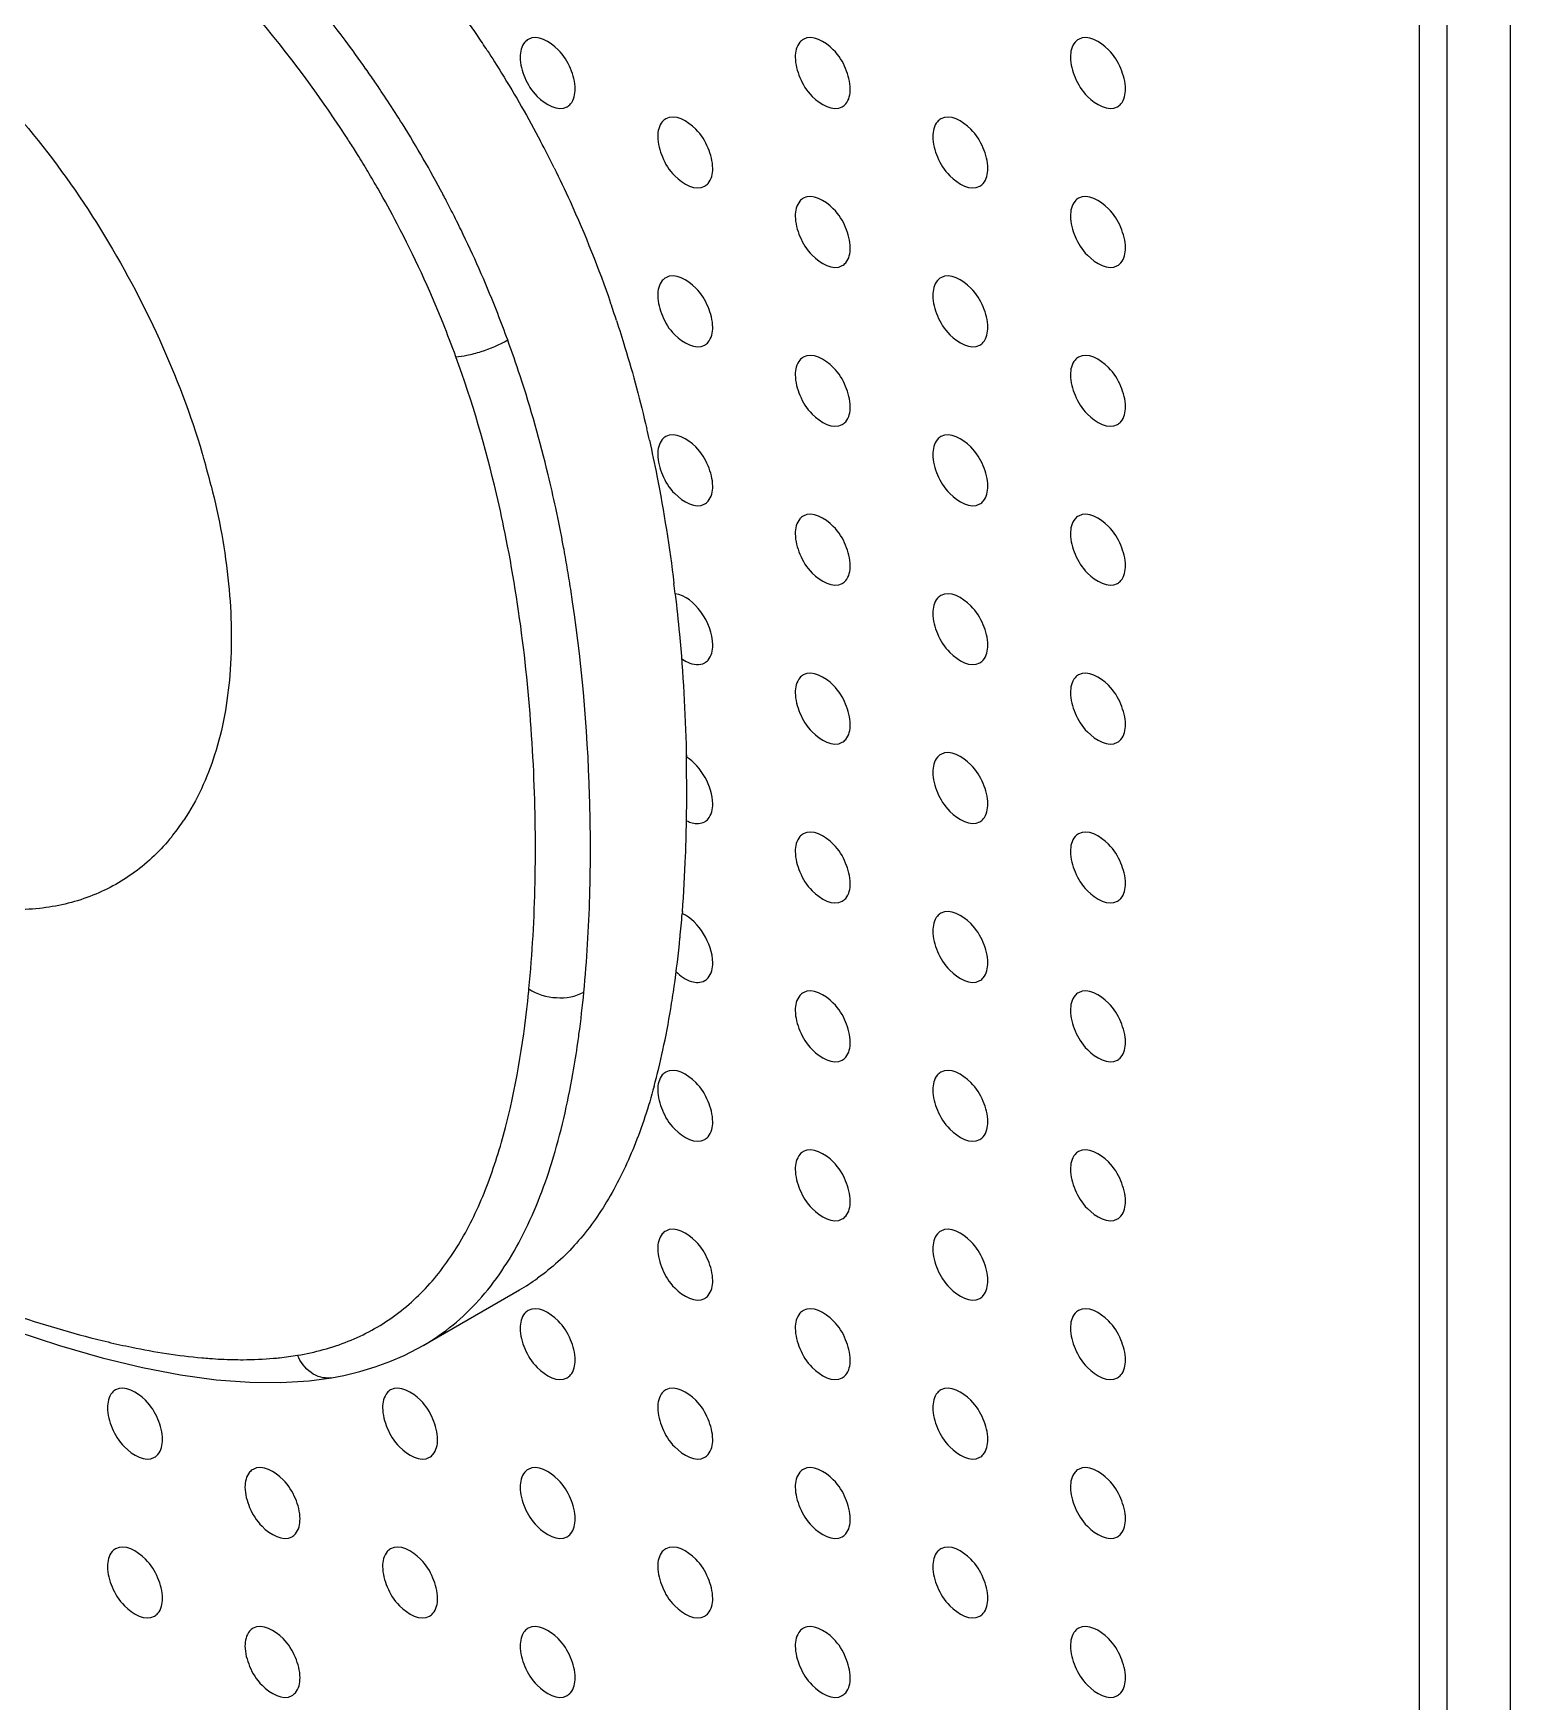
# Model space of a CAD drawing. Header units: millimetres. Extents: x 0 to 1189, y 0 to 841.
# Drawn here: x 919.26 to 957.22, y 321.71 to 364.58 of the extents above; entities that cross this region are included whole.
import ezdxf

# ---------------------------------------------------------------- set-up
doc = ezdxf.new("R2010")
doc.units = ezdxf.units.MM
doc.header["$LTSCALE"] = 65.395
doc.layers.get('0').update_dxf_attribs({"linetype": 'CONTINUOUS'})
doc.layers.add('AXIS', color=7, linetype='CONTINUOUS')
doc.layers.add('SURFACES', color=7, linetype='CONTINUOUS')

msp = doc.modelspace()

# ---------------------------------------------------------------- linework, layer by layer
at = {"color": 7, "linetype": 'Continuous'}
for p, q in [((954.883, 221.663), (954.883, 496.824)), ((935.751, 350.178), (935.753, 350.162)), ((935.753, 350.177), (935.755, 350.161)), ((936.034, 346.123), (936.036, 345.986)), ((936.036, 346.122), (936.039, 345.984)), ((935.936, 342.011), (935.931, 341.959)), ((935.936, 342.011), (935.931, 341.959)), ((929.276, 330.864), (931.751, 332.293)), ((925.615, 329.911), (926.349, 329.958)), ((926.349, 329.958), (926.92, 330.035)), ((926.92, 330.035), (926.92, 330.035))]:
    msp.add_line(p, q, dxfattribs=at)
at = {"color": 9, "linetype": 'Continuous'}
msp.add_line((929.278, 330.864), (929.296, 330.875), dxfattribs=at)
at = {"color": 7, "linetype": 'Continuous'}
for points in [[(918.781, 331.236), (919.931, 330.86), (921.026, 330.546), (922.063, 330.295), (923.041, 330.108), (923.959, 329.983), (924.818, 329.919), (925.615, 329.911)], [(926.92, 330.035), (927.238, 330.096), (927.648, 330.194), (928.042, 330.312), (928.422, 330.45), (928.786, 330.607), (929.133, 330.783), (929.278, 330.864)]]:
    msp.add_lwpolyline(points, dxfattribs=at)
for centre, radius, start, end in [((904.269, 346.829), 31.781, 33.8365, 35.541), ((904.749, 347.152), 31.203, 32.9818, 33.8336), ((906.43, 348.148), 29.248, 26.3457, 27.8425), ((904.768, 347.518), 31.025, 18.1894, 19.054), ((901.049, 346.494), 34.884, 12.6335, 13.1309), ((893.809, 345.27), 42.23, 6.6733, 7.0418), ((891.334, 345.058), 44.714, 359.9064, 1.1857), ((892.937, 345.052), 43.112, 358.8652, 359.9114), ((895.571, 345), 40.477, 357.7927, 358.8657), ((899.051, 344.861), 36.995, 355.581, 357.7994), ((903.377, 344.544), 32.657, 354.365, 355.4595), ((906.453, 344.236), 29.565, 351.9362, 354.3741), ((910.447, 343.688), 25.534, 350.5872, 351.8974), ((913.531, 343.172), 22.407, 347.8459, 350.5982), ((917.369, 342.361), 18.484, 344.8128, 347.7998), ((928.878, 337.27), 5.746, 299.9993, 305.5036)]:
    msp.add_arc(centre, radius, start, end, dxfattribs=at)
at = {"color": 9, "linetype": 'Continuous'}
for centre, radius, start, end in [((901.797, 345.395), 31.782, 34.3638, 35.0857), ((902.075, 345.584), 31.445, 33.2763, 34.3646), ((902.834, 346.059), 29.156, 32.2926, 33.0014), ((903.075, 346.211), 28.871, 31.9009, 32.2921), ((903.41, 346.419), 28.477, 30.846, 31.9025), ((903.888, 346.705), 27.92, 29.807, 30.8454), ((903.954, 346.743), 27.844, 27.7013, 29.8057), ((903.657, 346.572), 29.58, 27.623, 27.9588), ((903.722, 346.606), 29.507, 26.7237, 27.6233), ((903.895, 346.693), 29.313, 25.7122, 26.724), ((902.489, 346.155), 30.818, 18.1899, 20.0087), ((903.747, 347.868), 20.715, 16.2313, 16.5914), ((904.465, 348.073), 19.968, 14.1544, 16.2421), ((897.048, 344.737), 36.445, 10.5017, 12.1157), ((895.73, 344.49), 37.786, 9.7018, 10.5063), ((894.741, 344.321), 38.789, 8.8657, 9.7016), ((918.422, 347.487), 5.646, 321.5423, 326.3492), ((918.566, 347.376), 5.465, 320.9829, 321.5176), ((900.288, 343.127), 31.857, 354.2356, 354.4212), ((904.245, 342.773), 29.297, 352.3248, 354.4605), ((906.291, 342.503), 27.233, 351.8505, 352.3138), ((908.813, 342.129), 24.684, 350.0082, 351.8811), ((926.815, 330.656), 0.629, 277.3279, 279.6597)]:
    msp.add_arc(centre, radius, start, end, dxfattribs=at)
for points, knots in [([(927.286, 361.939), (926.512, 363.13), (924.819, 365.361), (922.88, 367.374), (921.89, 368.32)], [0, 0, 0, 0, 0.509246, 1, 1, 1, 1]), ([(927.804, 363.663), (927.629, 363.912), (926.925, 364.885), (926.168, 365.819), (925.58, 366.495)], [0, 0, 0, 0, 0.253695, 1, 1, 1, 1]), ([(917.016, 364.31), (917.777, 363.644), (919.22, 362.143), (921.044, 359.573), (922.546, 356.767), (923.301, 354.783), (923.599, 353.783)], [0, 0, 0, 0, 0.241588, 0.494927, 0.750569, 1, 1, 1, 1]), ([(929.785, 360.44), (929.458, 361.056), (928.993, 361.862), (928.492, 362.644), (928.365, 362.838)], [0, 0, 0, 0, 0.750671, 1, 1, 1, 1]), ([(930.116, 356.268), (930.011, 356.558), (929.565, 357.722), (929.042, 358.856), (928.606, 359.686)], [0, 0, 0, 0, 0.247239, 1, 1, 1, 1]), ([(931.447, 356.7), (931.364, 356.928), (931.018, 357.845), (930.626, 358.745), (930.306, 359.41)], [0, 0, 0, 0, 0.247075, 1, 1, 1, 1]), ([(930.116, 356.268), (930.21, 356.272), (930.43, 356.307), (930.882, 356.432), (931.233, 356.576), (931.447, 356.7)], [0, 0, 0, 0, 0.200193, 0.471552, 1, 1, 1, 1]), ([(931.41, 351.586), (931.333, 351.973), (930.992, 353.557), (930.535, 355.117), (930.116, 356.268)], [0, 0, 0, 0, 0.243958, 1, 1, 1, 1]), ([(932.681, 352.387), (932.62, 352.671), (932.36, 353.812), (932.042, 354.94), (931.767, 355.776)], [0, 0, 0, 0, 0.248759, 1, 1, 1, 1]), ([(923.826, 352.956), (924.035, 352.127), (924.332, 350.512), (924.385, 348.169), (924.019, 346.089), (923.465, 344.873), (923.122, 344.359)], [0, 0, 0, 0, 0.289689, 0.554182, 0.790349, 1, 1, 1, 1]), ([(931.994, 340.03), (932.082, 340.936), (932.183, 342.794), (932.131, 346.662), (931.8, 349.615), (931.41, 351.586)], [0, 0, 0, 0, 0.235393, 0.480481, 1, 1, 1, 1]), ([(933.405, 339.945), (933.485, 340.765), (933.583, 342.445), (933.575, 345.906), (933.341, 348.542), (933.067, 350.299)], [0, 0, 0, 0, 0.237858, 0.485932, 1, 1, 1, 1]), ([(922.812, 343.936), (922.534, 343.593), (921.896, 342.978), (920.721, 342.342), (919.386, 342.032), (918.453, 342.059), (917.98, 342.124)], [0, 0, 0, 0, 0.245573, 0.486566, 0.734368, 1, 1, 1, 1]), ([(931.994, 340.03), (932.196, 339.888), (932.687, 339.746), (933.196, 339.826), (933.405, 339.946)], [0, 0, 0, 0, 0.506803, 1, 1, 1, 1]), ([(926.046, 330.613), (926.491, 330.688), (927.362, 330.92), (928.553, 331.567), (929.56, 332.504), (930.365, 333.686), (930.985, 335.061), (931.616, 337.14), (931.87, 338.796), (931.984, 339.927)], [0, 0, 0, 0, 0.113375, 0.224341, 0.337086, 0.455424, 0.58121, 0.714513, 1, 1, 1, 1]), ([(929.296, 330.875), (929.557, 331.028), (930.059, 331.376), (930.961, 332.242), (931.883, 333.634), (932.656, 335.624), (932.986, 337.077), (933.122, 337.846)], [0, 0, 0, 0, 0.110744, 0.222283, 0.456208, 0.714349, 1, 1, 1, 1]), ([(918.063, 331.892), (918.323, 331.799), (919.348, 331.446), (920.39, 331.14), (921.176, 330.954)], [0, 0, 0, 0, 0.255129, 1, 1, 1, 1]), ([(921.176, 330.954), (921.379, 330.906), (922.174, 330.729), (922.982, 330.601), (923.586, 330.547)], [0, 0, 0, 0, 0.255992, 1, 1, 1, 1]), ([(923.586, 330.547), (923.653, 330.541), (923.918, 330.519), (924.184, 330.506), (924.383, 330.502)], [0, 0, 0, 0, 0.252421, 1, 1, 1, 1]), ([(924.383, 330.502), (924.471, 330.5), (924.821, 330.496), (925.171, 330.511), (925.431, 330.534)], [0, 0, 0, 0, 0.253495, 1, 1, 1, 1]), ([(925.431, 330.534), (925.483, 330.539), (925.688, 330.559), (925.894, 330.587), (926.046, 330.613)], [0, 0, 0, 0, 0.25197, 1, 1, 1, 1]), ([(926.895, 330.031), (926.811, 330.021), (926.629, 330.035), (926.296, 330.199), (926.119, 330.44), (926.046, 330.613)], [0, 0, 0, 0, 0.232936, 0.48422, 1, 1, 1, 1])]:
    msp.add_open_spline(points, degree=3, knots=knots, dxfattribs=at)
at = {"color": 7, "linetype": 'Continuous'}
for points, knots in [([(930.923, 364.138), (931.047, 363.947), (931.529, 363.185), (931.978, 362.403), (932.292, 361.808)], [0, 0, 0, 0, 0.253075, 1, 1, 1, 1]), ([(932.64, 361.127), (932.781, 360.842), (933.321, 359.706), (933.786, 358.535), (934.093, 357.647)], [0, 0, 0, 0, 0.252828, 1, 1, 1, 1]), ([(934.243, 357.203), (934.318, 356.973), (934.608, 356.054), (934.857, 355.122), (935.021, 354.419)], [0, 0, 0, 0, 0.251191, 1, 1, 1, 1]), ([(935.088, 354.124), (935.157, 353.819), (935.413, 352.601), (935.606, 351.371), (935.721, 350.447)], [0, 0, 0, 0, 0.2514, 1, 1, 1, 1]), ([(935.755, 350.161), (935.794, 349.822), (935.935, 348.479), (936.012, 347.13), (936.036, 346.122)], [0, 0, 0, 0, 0.25276, 1, 1, 1, 1]), ([(935.208, 337.518), (935.066, 336.996), (934.742, 336.003), (934.088, 334.637), (933.263, 333.475), (932.58, 332.852), (932.215, 332.592)], [0, 0, 0, 0, 0.276397, 0.53226, 0.771076, 1, 1, 1, 1])]:
    msp.add_open_spline(points, degree=3, knots=knots, dxfattribs=at)
at = {"layer": 'AXIS', "color": 7, "linetype": 'Continuous'}
for points, knots in [([(931.974, 364.424), (931.941, 364.405), (931.806, 364.291), (931.767, 364.101), (931.767, 363.966)], [0, 0, 0, 0, 0.220867, 1, 1, 1, 1]), ([(933.182, 363.15), (933.182, 363.329), (933.075, 363.703), (932.763, 364.23), (932.209, 364.56), (931.974, 364.424)], [0, 0, 0, 0, 0.277753, 0.577543, 1, 1, 1, 1]), ([(939.045, 364.424), (939.012, 364.405), (938.877, 364.291), (938.838, 364.101), (938.838, 363.966)], [0, 0, 0, 0, 0.220867, 1, 1, 1, 1]), ([(940.253, 363.15), (940.253, 363.329), (940.146, 363.704), (939.834, 364.23), (939.28, 364.56), (939.045, 364.424)], [0, 0, 0, 0, 0.277753, 0.577543, 1, 1, 1, 1]), ([(946.116, 364.424), (946.083, 364.405), (945.949, 364.291), (945.91, 364.101), (945.91, 363.967)], [0, 0, 0, 0, 0.220867, 1, 1, 1, 1]), ([(947.324, 363.15), (947.324, 363.329), (947.217, 363.704), (946.905, 364.23), (946.351, 364.561), (946.116, 364.424)], [0, 0, 0, 0, 0.277753, 0.577543, 1, 1, 1, 1]), ([(931.767, 363.966), (931.767, 363.788), (931.874, 363.413), (932.186, 362.887), (932.74, 362.556), (932.975, 362.693)], [0, 0, 0, 0, 0.277753, 0.577543, 1, 1, 1, 1]), ([(938.838, 363.966), (938.838, 363.788), (938.945, 363.413), (939.257, 362.887), (939.811, 362.556), (940.046, 362.693)], [0, 0, 0, 0, 0.277753, 0.577543, 1, 1, 1, 1]), ([(945.91, 363.967), (945.91, 363.788), (946.016, 363.413), (946.328, 362.887), (946.882, 362.556), (947.117, 362.693)], [0, 0, 0, 0, 0.277753, 0.577543, 1, 1, 1, 1]), ([(932.975, 362.693), (933.008, 362.712), (933.143, 362.825), (933.182, 363.016), (933.182, 363.15)], [0, 0, 0, 0, 0.220867, 1, 1, 1, 1]), ([(940.046, 362.693), (940.079, 362.712), (940.214, 362.825), (940.253, 363.016), (940.253, 363.15)], [0, 0, 0, 0, 0.220867, 1, 1, 1, 1]), ([(947.117, 362.693), (947.15, 362.712), (947.285, 362.825), (947.324, 363.016), (947.324, 363.15)], [0, 0, 0, 0, 0.220867, 1, 1, 1, 1]), ([(935.509, 362.383), (935.476, 362.363), (935.342, 362.25), (935.303, 362.059), (935.303, 361.925)], [0, 0, 0, 0, 0.220867, 1, 1, 1, 1]), ([(936.717, 361.109), (936.717, 361.287), (936.611, 361.662), (936.298, 362.189), (935.744, 362.519), (935.509, 362.383)], [0, 0, 0, 0, 0.277753, 0.577543, 1, 1, 1, 1]), ([(942.58, 362.383), (942.548, 362.364), (942.413, 362.25), (942.374, 362.059), (942.374, 361.925)], [0, 0, 0, 0, 0.220867, 1, 1, 1, 1]), ([(943.788, 361.109), (943.788, 361.288), (943.682, 361.662), (943.369, 362.189), (942.815, 362.519), (942.58, 362.383)], [0, 0, 0, 0, 0.277753, 0.577543, 1, 1, 1, 1]), ([(935.303, 361.925), (935.303, 361.746), (935.409, 361.372), (935.722, 360.845), (936.276, 360.515), (936.511, 360.651)], [0, 0, 0, 0, 0.277753, 0.577543, 1, 1, 1, 1]), ([(942.374, 361.925), (942.374, 361.746), (942.48, 361.372), (942.793, 360.845), (943.347, 360.515), (943.582, 360.651)], [0, 0, 0, 0, 0.277753, 0.577543, 1, 1, 1, 1]), ([(936.511, 360.651), (936.544, 360.67), (936.678, 360.784), (936.717, 360.975), (936.717, 361.109)], [0, 0, 0, 0, 0.220867, 1, 1, 1, 1]), ([(943.582, 360.651), (943.615, 360.67), (943.749, 360.784), (943.788, 360.975), (943.788, 361.109)], [0, 0, 0, 0, 0.220867, 1, 1, 1, 1]), ([(939.045, 360.341), (939.012, 360.322), (938.877, 360.209), (938.838, 360.018), (938.838, 359.884)], [0, 0, 0, 0, 0.220867, 1, 1, 1, 1]), ([(940.253, 359.067), (940.253, 359.246), (940.146, 359.621), (939.834, 360.147), (939.28, 360.478), (939.045, 360.341)], [0, 0, 0, 0, 0.277753, 0.577543, 1, 1, 1, 1]), ([(946.116, 360.341), (946.083, 360.322), (945.949, 360.209), (945.91, 360.018), (945.91, 359.884)], [0, 0, 0, 0, 0.220867, 1, 1, 1, 1]), ([(947.324, 359.068), (947.324, 359.246), (947.217, 359.621), (946.905, 360.147), (946.351, 360.478), (946.116, 360.341)], [0, 0, 0, 0, 0.277753, 0.577543, 1, 1, 1, 1]), ([(938.838, 359.884), (938.838, 359.705), (938.945, 359.33), (939.257, 358.804), (939.811, 358.473), (940.046, 358.61)], [0, 0, 0, 0, 0.277753, 0.577543, 1, 1, 1, 1]), ([(945.91, 359.884), (945.91, 359.705), (946.016, 359.33), (946.328, 358.804), (946.882, 358.474), (947.117, 358.61)], [0, 0, 0, 0, 0.277753, 0.577543, 1, 1, 1, 1]), ([(940.046, 358.61), (940.079, 358.629), (940.214, 358.743), (940.253, 358.933), (940.253, 359.067)], [0, 0, 0, 0, 0.220867, 1, 1, 1, 1]), ([(947.117, 358.61), (947.15, 358.629), (947.285, 358.743), (947.324, 358.933), (947.324, 359.068)], [0, 0, 0, 0, 0.220867, 1, 1, 1, 1]), ([(936.717, 357.026), (936.717, 357.205), (936.611, 357.58), (936.298, 358.106), (935.744, 358.437), (935.509, 358.3)], [0, 0, 0, 0, 0.277753, 0.577543, 1, 1, 1, 1]), ([(943.788, 357.026), (943.788, 357.205), (943.682, 357.58), (943.369, 358.106), (942.815, 358.437), (942.58, 358.3)], [0, 0, 0, 0, 0.277753, 0.577543, 1, 1, 1, 1]), ([(935.509, 358.3), (935.476, 358.281), (935.342, 358.167), (935.303, 357.977), (935.303, 357.843)], [0, 0, 0, 0, 0.220867, 1, 1, 1, 1]), ([(942.58, 358.3), (942.548, 358.281), (942.413, 358.168), (942.374, 357.977), (942.374, 357.843)], [0, 0, 0, 0, 0.220867, 1, 1, 1, 1]), ([(935.303, 357.843), (935.303, 357.664), (935.409, 357.289), (935.722, 356.763), (936.276, 356.432), (936.511, 356.569)], [0, 0, 0, 0, 0.277753, 0.577543, 1, 1, 1, 1]), ([(942.374, 357.843), (942.374, 357.664), (942.48, 357.289), (942.793, 356.763), (943.347, 356.432), (943.582, 356.569)], [0, 0, 0, 0, 0.277753, 0.577543, 1, 1, 1, 1]), ([(936.511, 356.569), (936.544, 356.588), (936.678, 356.701), (936.717, 356.892), (936.717, 357.026)], [0, 0, 0, 0, 0.220867, 1, 1, 1, 1]), ([(943.582, 356.569), (943.615, 356.588), (943.749, 356.701), (943.788, 356.892), (943.788, 357.026)], [0, 0, 0, 0, 0.220867, 1, 1, 1, 1]), ([(939.045, 356.259), (939.012, 356.24), (938.877, 356.126), (938.838, 355.936), (938.838, 355.801)], [0, 0, 0, 0, 0.220867, 1, 1, 1, 1]), ([(940.253, 354.985), (940.253, 355.164), (940.146, 355.539), (939.834, 356.065), (939.28, 356.395), (939.045, 356.259)], [0, 0, 0, 0, 0.277753, 0.577543, 1, 1, 1, 1]), ([(946.116, 356.259), (946.083, 356.24), (945.949, 356.126), (945.91, 355.936), (945.91, 355.802)], [0, 0, 0, 0, 0.220867, 1, 1, 1, 1]), ([(947.324, 354.985), (947.324, 355.164), (947.217, 355.539), (946.905, 356.065), (946.351, 356.396), (946.116, 356.259)], [0, 0, 0, 0, 0.277753, 0.577543, 1, 1, 1, 1]), ([(938.838, 355.801), (938.838, 355.623), (938.945, 355.248), (939.257, 354.722), (939.811, 354.391), (940.046, 354.528)], [0, 0, 0, 0, 0.277753, 0.577543, 1, 1, 1, 1]), ([(945.91, 355.802), (945.91, 355.623), (946.016, 355.248), (946.328, 354.722), (946.882, 354.391), (947.117, 354.528)], [0, 0, 0, 0, 0.277753, 0.577543, 1, 1, 1, 1]), ([(940.046, 354.528), (940.079, 354.547), (940.214, 354.66), (940.253, 354.851), (940.253, 354.985)], [0, 0, 0, 0, 0.220867, 1, 1, 1, 1]), ([(947.117, 354.528), (947.15, 354.547), (947.285, 354.66), (947.324, 354.851), (947.324, 354.985)], [0, 0, 0, 0, 0.220867, 1, 1, 1, 1]), ([(935.509, 354.218), (935.476, 354.198), (935.342, 354.085), (935.303, 353.894), (935.303, 353.76)], [0, 0, 0, 0, 0.220867, 1, 1, 1, 1]), ([(936.717, 352.944), (936.717, 353.122), (936.611, 353.497), (936.298, 354.024), (935.744, 354.354), (935.509, 354.218)], [0, 0, 0, 0, 0.277753, 0.577543, 1, 1, 1, 1]), ([(942.58, 354.218), (942.548, 354.199), (942.413, 354.085), (942.374, 353.894), (942.374, 353.76)], [0, 0, 0, 0, 0.220867, 1, 1, 1, 1]), ([(943.788, 352.944), (943.788, 353.123), (943.682, 353.497), (943.369, 354.024), (942.815, 354.354), (942.58, 354.218)], [0, 0, 0, 0, 0.277753, 0.577543, 1, 1, 1, 1]), ([(935.303, 353.76), (935.303, 353.581), (935.409, 353.207), (935.722, 352.68), (936.276, 352.35), (936.511, 352.486)], [0, 0, 0, 0, 0.277753, 0.577543, 1, 1, 1, 1]), ([(942.374, 353.76), (942.374, 353.581), (942.48, 353.207), (942.793, 352.68), (943.347, 352.35), (943.582, 352.486)], [0, 0, 0, 0, 0.277753, 0.577543, 1, 1, 1, 1]), ([(936.511, 352.486), (936.544, 352.505), (936.678, 352.619), (936.717, 352.81), (936.717, 352.944)], [0, 0, 0, 0, 0.220867, 1, 1, 1, 1]), ([(943.582, 352.486), (943.615, 352.505), (943.749, 352.619), (943.788, 352.81), (943.788, 352.944)], [0, 0, 0, 0, 0.220867, 1, 1, 1, 1]), ([(939.045, 352.176), (939.012, 352.157), (938.877, 352.044), (938.838, 351.853), (938.838, 351.719)], [0, 0, 0, 0, 0.220867, 1, 1, 1, 1]), ([(940.253, 350.902), (940.253, 351.081), (940.146, 351.456), (939.834, 351.982), (939.28, 352.313), (939.045, 352.176)], [0, 0, 0, 0, 0.277753, 0.577543, 1, 1, 1, 1]), ([(946.116, 352.176), (946.083, 352.157), (945.949, 352.044), (945.91, 351.853), (945.91, 351.719)], [0, 0, 0, 0, 0.220867, 1, 1, 1, 1]), ([(947.324, 350.903), (947.324, 351.081), (947.217, 351.456), (946.905, 351.982), (946.351, 352.313), (946.116, 352.176)], [0, 0, 0, 0, 0.277753, 0.577543, 1, 1, 1, 1]), ([(938.838, 351.719), (938.838, 351.54), (938.945, 351.165), (939.257, 350.639), (939.811, 350.308), (940.046, 350.445)], [0, 0, 0, 0, 0.277753, 0.577543, 1, 1, 1, 1]), ([(945.91, 351.719), (945.91, 351.54), (946.016, 351.165), (946.328, 350.639), (946.882, 350.309), (947.117, 350.445)], [0, 0, 0, 0, 0.277753, 0.577543, 1, 1, 1, 1]), ([(940.046, 350.445), (940.079, 350.464), (940.214, 350.578), (940.253, 350.768), (940.253, 350.902)], [0, 0, 0, 0, 0.220867, 1, 1, 1, 1]), ([(947.117, 350.445), (947.15, 350.464), (947.285, 350.578), (947.324, 350.768), (947.324, 350.903)], [0, 0, 0, 0, 0.220867, 1, 1, 1, 1]), ([(943.788, 348.861), (943.788, 349.04), (943.682, 349.415), (943.369, 349.941), (942.815, 350.272), (942.58, 350.135)], [0, 0, 0, 0, 0.277753, 0.577543, 1, 1, 1, 1]), ([(936.717, 348.861), (936.717, 349.164), (936.491, 349.715), (936.017, 350.146), (935.751, 350.179)], [0, 0, 0, 0, 0.530167, 1, 1, 1, 1]), ([(942.58, 350.135), (942.548, 350.116), (942.413, 350.003), (942.374, 349.812), (942.374, 349.678)], [0, 0, 0, 0, 0.220867, 1, 1, 1, 1]), ([(942.374, 349.678), (942.374, 349.499), (942.48, 349.124), (942.793, 348.598), (943.347, 348.267), (943.582, 348.404)], [0, 0, 0, 0, 0.277753, 0.577543, 1, 1, 1, 1]), ([(935.912, 348.517), (935.963, 348.48), (936.135, 348.369), (936.385, 348.331), (936.511, 348.404)], [0, 0, 0, 0, 0.304523, 1, 1, 1, 1]), ([(936.511, 348.404), (936.544, 348.423), (936.678, 348.536), (936.717, 348.727), (936.717, 348.861)], [0, 0, 0, 0, 0.220867, 1, 1, 1, 1]), ([(943.582, 348.404), (943.615, 348.423), (943.749, 348.536), (943.788, 348.727), (943.788, 348.861)], [0, 0, 0, 0, 0.220867, 1, 1, 1, 1]), ([(939.045, 348.094), (939.012, 348.075), (938.877, 347.961), (938.838, 347.771), (938.838, 347.636)], [0, 0, 0, 0, 0.220867, 1, 1, 1, 1]), ([(940.253, 346.82), (940.253, 346.999), (940.146, 347.374), (939.834, 347.9), (939.28, 348.23), (939.045, 348.094)], [0, 0, 0, 0, 0.277753, 0.577543, 1, 1, 1, 1]), ([(946.116, 348.094), (946.083, 348.075), (945.949, 347.961), (945.91, 347.771), (945.91, 347.637)], [0, 0, 0, 0, 0.220867, 1, 1, 1, 1]), ([(947.324, 346.82), (947.324, 346.999), (947.217, 347.374), (946.905, 347.9), (946.351, 348.231), (946.116, 348.094)], [0, 0, 0, 0, 0.277753, 0.577543, 1, 1, 1, 1]), ([(938.838, 347.636), (938.838, 347.458), (938.945, 347.083), (939.257, 346.557), (939.811, 346.226), (940.046, 346.363)], [0, 0, 0, 0, 0.277753, 0.577543, 1, 1, 1, 1]), ([(945.91, 347.637), (945.91, 347.458), (946.016, 347.083), (946.328, 346.557), (946.882, 346.226), (947.117, 346.363)], [0, 0, 0, 0, 0.277753, 0.577543, 1, 1, 1, 1]), ([(940.046, 346.363), (940.079, 346.382), (940.214, 346.495), (940.253, 346.686), (940.253, 346.82)], [0, 0, 0, 0, 0.220867, 1, 1, 1, 1]), ([(947.117, 346.363), (947.15, 346.382), (947.285, 346.495), (947.324, 346.686), (947.324, 346.82)], [0, 0, 0, 0, 0.220867, 1, 1, 1, 1]), ([(936.717, 344.779), (936.717, 345.015), (936.558, 345.485), (936.239, 345.862), (936.036, 345.988)], [0, 0, 0, 0, 0.497758, 1, 1, 1, 1]), ([(942.58, 346.053), (942.548, 346.034), (942.413, 345.92), (942.374, 345.729), (942.374, 345.595)], [0, 0, 0, 0, 0.220867, 1, 1, 1, 1]), ([(943.788, 344.779), (943.788, 344.958), (943.682, 345.332), (943.369, 345.859), (942.815, 346.189), (942.58, 346.053)], [0, 0, 0, 0, 0.277753, 0.577543, 1, 1, 1, 1]), ([(942.374, 345.595), (942.374, 345.416), (942.48, 345.042), (942.793, 344.515), (943.347, 344.185), (943.582, 344.321)], [0, 0, 0, 0, 0.277753, 0.577543, 1, 1, 1, 1]), ([(936.511, 344.321), (936.544, 344.34), (936.678, 344.454), (936.717, 344.645), (936.717, 344.779)], [0, 0, 0, 0, 0.220867, 1, 1, 1, 1]), ([(943.582, 344.321), (943.615, 344.34), (943.749, 344.454), (943.788, 344.645), (943.788, 344.779)], [0, 0, 0, 0, 0.220867, 1, 1, 1, 1]), ([(936.064, 344.342), (936.103, 344.322), (936.243, 344.265), (936.417, 344.267), (936.511, 344.321)], [0, 0, 0, 0, 0.290299, 1, 1, 1, 1]), ([(939.045, 344.011), (939.012, 343.992), (938.877, 343.879), (938.838, 343.688), (938.838, 343.554)], [0, 0, 0, 0, 0.220867, 1, 1, 1, 1]), ([(940.253, 342.737), (940.253, 342.916), (940.146, 343.291), (939.834, 343.817), (939.28, 344.148), (939.045, 344.011)], [0, 0, 0, 0, 0.277753, 0.577543, 1, 1, 1, 1]), ([(946.116, 344.011), (946.083, 343.992), (945.949, 343.879), (945.91, 343.688), (945.91, 343.554)], [0, 0, 0, 0, 0.220867, 1, 1, 1, 1]), ([(947.324, 342.738), (947.324, 342.916), (947.217, 343.291), (946.905, 343.817), (946.351, 344.148), (946.116, 344.011)], [0, 0, 0, 0, 0.277753, 0.577543, 1, 1, 1, 1]), ([(938.838, 343.554), (938.838, 343.375), (938.945, 343), (939.257, 342.474), (939.811, 342.143), (940.046, 342.28)], [0, 0, 0, 0, 0.277753, 0.577543, 1, 1, 1, 1]), ([(945.91, 343.554), (945.91, 343.375), (946.016, 343), (946.328, 342.474), (946.882, 342.144), (947.117, 342.28)], [0, 0, 0, 0, 0.277753, 0.577543, 1, 1, 1, 1]), ([(940.046, 342.28), (940.079, 342.299), (940.214, 342.413), (940.253, 342.603), (940.253, 342.737)], [0, 0, 0, 0, 0.220867, 1, 1, 1, 1]), ([(947.117, 342.28), (947.15, 342.299), (947.285, 342.413), (947.324, 342.603), (947.324, 342.738)], [0, 0, 0, 0, 0.220867, 1, 1, 1, 1]), ([(943.788, 340.696), (943.788, 340.875), (943.682, 341.25), (943.369, 341.776), (942.815, 342.107), (942.58, 341.97)], [0, 0, 0, 0, 0.277753, 0.577543, 1, 1, 1, 1]), ([(936.717, 340.696), (936.717, 340.957), (936.532, 341.461), (936.161, 341.858), (935.931, 341.961)], [0, 0, 0, 0, 0.50787, 1, 1, 1, 1]), ([(942.58, 341.97), (942.548, 341.951), (942.413, 341.838), (942.374, 341.647), (942.374, 341.513)], [0, 0, 0, 0, 0.220867, 1, 1, 1, 1]), ([(942.374, 341.513), (942.374, 341.334), (942.48, 340.959), (942.793, 340.433), (943.347, 340.102), (943.582, 340.239)], [0, 0, 0, 0, 0.277753, 0.577543, 1, 1, 1, 1]), ([(935.776, 340.469), (935.887, 340.36), (936.106, 340.189), (936.412, 340.181), (936.511, 340.239)], [0, 0, 0, 0, 0.575221, 1, 1, 1, 1]), ([(936.511, 340.239), (936.544, 340.258), (936.678, 340.371), (936.717, 340.562), (936.717, 340.696)], [0, 0, 0, 0, 0.220867, 1, 1, 1, 1]), ([(943.582, 340.239), (943.615, 340.258), (943.749, 340.371), (943.788, 340.562), (943.788, 340.696)], [0, 0, 0, 0, 0.220867, 1, 1, 1, 1]), ([(940.253, 338.655), (940.253, 338.834), (940.146, 339.209), (939.834, 339.735), (939.28, 340.065), (939.045, 339.929)], [0, 0, 0, 0, 0.277753, 0.577543, 1, 1, 1, 1]), ([(947.324, 338.655), (947.324, 338.834), (947.217, 339.209), (946.905, 339.735), (946.351, 340.066), (946.116, 339.929)], [0, 0, 0, 0, 0.277753, 0.577543, 1, 1, 1, 1]), ([(939.045, 339.929), (939.012, 339.91), (938.877, 339.796), (938.838, 339.606), (938.838, 339.471)], [0, 0, 0, 0, 0.220867, 1, 1, 1, 1]), ([(946.116, 339.929), (946.083, 339.91), (945.949, 339.796), (945.91, 339.606), (945.91, 339.472)], [0, 0, 0, 0, 0.220867, 1, 1, 1, 1]), ([(938.838, 339.471), (938.838, 339.293), (938.945, 338.918), (939.257, 338.392), (939.811, 338.061), (940.046, 338.198)], [0, 0, 0, 0, 0.277753, 0.577543, 1, 1, 1, 1]), ([(945.91, 339.472), (945.91, 339.293), (946.016, 338.918), (946.328, 338.392), (946.882, 338.061), (947.117, 338.198)], [0, 0, 0, 0, 0.277753, 0.577543, 1, 1, 1, 1]), ([(940.046, 338.198), (940.079, 338.217), (940.214, 338.33), (940.253, 338.521), (940.253, 338.655)], [0, 0, 0, 0, 0.220867, 1, 1, 1, 1]), ([(947.117, 338.198), (947.15, 338.217), (947.285, 338.33), (947.324, 338.521), (947.324, 338.655)], [0, 0, 0, 0, 0.220867, 1, 1, 1, 1]), ([(935.509, 337.888), (935.476, 337.868), (935.342, 337.755), (935.303, 337.564), (935.303, 337.43)], [0, 0, 0, 0, 0.220867, 1, 1, 1, 1]), ([(936.717, 336.614), (936.717, 336.792), (936.611, 337.167), (936.298, 337.694), (935.744, 338.024), (935.509, 337.888)], [0, 0, 0, 0, 0.277753, 0.577543, 1, 1, 1, 1]), ([(942.58, 337.888), (942.548, 337.868), (942.413, 337.755), (942.374, 337.564), (942.374, 337.43)], [0, 0, 0, 0, 0.220867, 1, 1, 1, 1]), ([(943.788, 336.614), (943.788, 336.793), (943.682, 337.167), (943.369, 337.694), (942.815, 338.024), (942.58, 337.888)], [0, 0, 0, 0, 0.277753, 0.577543, 1, 1, 1, 1]), ([(935.303, 337.43), (935.303, 337.251), (935.409, 336.877), (935.722, 336.35), (936.276, 336.02), (936.511, 336.156)], [0, 0, 0, 0, 0.277753, 0.577543, 1, 1, 1, 1]), ([(942.374, 337.43), (942.374, 337.251), (942.48, 336.877), (942.793, 336.35), (943.347, 336.02), (943.582, 336.156)], [0, 0, 0, 0, 0.277753, 0.577543, 1, 1, 1, 1]), ([(936.511, 336.156), (936.544, 336.175), (936.678, 336.289), (936.717, 336.48), (936.717, 336.614)], [0, 0, 0, 0, 0.220867, 1, 1, 1, 1]), ([(943.582, 336.156), (943.615, 336.175), (943.749, 336.289), (943.788, 336.48), (943.788, 336.614)], [0, 0, 0, 0, 0.220867, 1, 1, 1, 1]), ([(939.045, 335.846), (939.012, 335.827), (938.877, 335.714), (938.838, 335.523), (938.838, 335.389)], [0, 0, 0, 0, 0.220867, 1, 1, 1, 1]), ([(940.253, 334.572), (940.253, 334.751), (940.146, 335.126), (939.834, 335.652), (939.28, 335.983), (939.045, 335.846)], [0, 0, 0, 0, 0.277753, 0.577543, 1, 1, 1, 1]), ([(946.116, 335.846), (946.083, 335.827), (945.949, 335.714), (945.91, 335.523), (945.91, 335.389)], [0, 0, 0, 0, 0.220867, 1, 1, 1, 1]), ([(947.324, 334.573), (947.324, 334.751), (947.217, 335.126), (946.905, 335.652), (946.351, 335.983), (946.116, 335.846)], [0, 0, 0, 0, 0.277753, 0.577543, 1, 1, 1, 1]), ([(938.838, 335.389), (938.838, 335.21), (938.945, 334.835), (939.257, 334.309), (939.811, 333.978), (940.046, 334.115)], [0, 0, 0, 0, 0.277753, 0.577543, 1, 1, 1, 1]), ([(945.91, 335.389), (945.91, 335.21), (946.016, 334.835), (946.328, 334.309), (946.882, 333.979), (947.117, 334.115)], [0, 0, 0, 0, 0.277753, 0.577543, 1, 1, 1, 1]), ([(940.046, 334.115), (940.079, 334.134), (940.214, 334.248), (940.253, 334.438), (940.253, 334.572)], [0, 0, 0, 0, 0.220867, 1, 1, 1, 1]), ([(947.117, 334.115), (947.15, 334.134), (947.285, 334.248), (947.324, 334.438), (947.324, 334.573)], [0, 0, 0, 0, 0.220867, 1, 1, 1, 1]), ([(936.717, 332.531), (936.717, 332.71), (936.611, 333.085), (936.298, 333.611), (935.744, 333.942), (935.509, 333.805)], [0, 0, 0, 0, 0.277753, 0.577543, 1, 1, 1, 1]), ([(943.788, 332.531), (943.788, 332.71), (943.682, 333.085), (943.369, 333.611), (942.815, 333.942), (942.58, 333.805)], [0, 0, 0, 0, 0.277753, 0.577543, 1, 1, 1, 1]), ([(935.509, 333.805), (935.476, 333.786), (935.342, 333.672), (935.303, 333.482), (935.303, 333.348)], [0, 0, 0, 0, 0.220867, 1, 1, 1, 1]), ([(942.58, 333.805), (942.548, 333.786), (942.413, 333.673), (942.374, 333.482), (942.374, 333.348)], [0, 0, 0, 0, 0.220867, 1, 1, 1, 1]), ([(935.303, 333.348), (935.303, 333.169), (935.409, 332.794), (935.722, 332.268), (936.276, 331.937), (936.511, 332.074)], [0, 0, 0, 0, 0.277753, 0.577543, 1, 1, 1, 1]), ([(942.374, 333.348), (942.374, 333.169), (942.48, 332.794), (942.793, 332.268), (943.347, 331.937), (943.582, 332.074)], [0, 0, 0, 0, 0.277753, 0.577543, 1, 1, 1, 1]), ([(936.511, 332.074), (936.544, 332.093), (936.678, 332.206), (936.717, 332.397), (936.717, 332.531)], [0, 0, 0, 0, 0.220867, 1, 1, 1, 1]), ([(943.582, 332.074), (943.615, 332.093), (943.749, 332.206), (943.788, 332.397), (943.788, 332.531)], [0, 0, 0, 0, 0.220867, 1, 1, 1, 1]), ([(933.182, 330.49), (933.182, 330.669), (933.075, 331.043), (932.763, 331.57), (932.209, 331.9), (931.974, 331.764)], [0, 0, 0, 0, 0.277753, 0.577543, 1, 1, 1, 1]), ([(940.253, 330.49), (940.253, 330.669), (940.146, 331.043), (939.834, 331.57), (939.28, 331.9), (939.045, 331.764)], [0, 0, 0, 0, 0.277753, 0.577543, 1, 1, 1, 1]), ([(947.324, 330.49), (947.324, 330.669), (947.217, 331.044), (946.905, 331.57), (946.351, 331.901), (946.116, 331.764)], [0, 0, 0, 0, 0.277753, 0.577543, 1, 1, 1, 1]), ([(931.974, 331.764), (931.941, 331.745), (931.806, 331.631), (931.767, 331.44), (931.767, 331.306)], [0, 0, 0, 0, 0.220867, 1, 1, 1, 1]), ([(939.045, 331.764), (939.012, 331.745), (938.877, 331.631), (938.838, 331.441), (938.838, 331.306)], [0, 0, 0, 0, 0.220867, 1, 1, 1, 1]), ([(946.116, 331.764), (946.083, 331.745), (945.949, 331.631), (945.91, 331.441), (945.91, 331.307)], [0, 0, 0, 0, 0.220867, 1, 1, 1, 1]), ([(931.767, 331.306), (931.767, 331.128), (931.874, 330.753), (932.186, 330.226), (932.74, 329.896), (932.975, 330.033)], [0, 0, 0, 0, 0.277753, 0.577543, 1, 1, 1, 1]), ([(938.838, 331.306), (938.838, 331.128), (938.945, 330.753), (939.257, 330.227), (939.811, 329.896), (940.046, 330.033)], [0, 0, 0, 0, 0.277753, 0.577543, 1, 1, 1, 1]), ([(945.91, 331.307), (945.91, 331.128), (946.016, 330.753), (946.328, 330.227), (946.882, 329.896), (947.117, 330.033)], [0, 0, 0, 0, 0.277753, 0.577543, 1, 1, 1, 1]), ([(932.975, 330.033), (933.008, 330.052), (933.143, 330.165), (933.182, 330.356), (933.182, 330.49)], [0, 0, 0, 0, 0.220867, 1, 1, 1, 1]), ([(940.046, 330.033), (940.079, 330.052), (940.214, 330.165), (940.253, 330.356), (940.253, 330.49)], [0, 0, 0, 0, 0.220867, 1, 1, 1, 1]), ([(947.117, 330.033), (947.15, 330.052), (947.285, 330.165), (947.324, 330.356), (947.324, 330.49)], [0, 0, 0, 0, 0.220867, 1, 1, 1, 1]), ([(921.367, 329.722), (921.334, 329.703), (921.2, 329.59), (921.161, 329.399), (921.161, 329.265)], [0, 0, 0, 0, 0.220867, 1, 1, 1, 1]), ([(922.575, 328.449), (922.575, 328.627), (922.469, 329.002), (922.156, 329.528), (921.602, 329.859), (921.367, 329.722)], [0, 0, 0, 0, 0.277753, 0.577543, 1, 1, 1, 1]), ([(928.438, 329.722), (928.405, 329.703), (928.271, 329.59), (928.232, 329.399), (928.232, 329.265)], [0, 0, 0, 0, 0.220867, 1, 1, 1, 1]), ([(929.646, 328.449), (929.646, 328.627), (929.54, 329.002), (929.227, 329.529), (928.673, 329.859), (928.438, 329.722)], [0, 0, 0, 0, 0.277753, 0.577543, 1, 1, 1, 1]), ([(935.509, 329.723), (935.476, 329.703), (935.342, 329.59), (935.303, 329.399), (935.303, 329.265)], [0, 0, 0, 0, 0.220867, 1, 1, 1, 1]), ([(936.717, 328.449), (936.717, 328.627), (936.611, 329.002), (936.298, 329.529), (935.744, 329.859), (935.509, 329.723)], [0, 0, 0, 0, 0.277753, 0.577543, 1, 1, 1, 1]), ([(942.58, 329.723), (942.548, 329.703), (942.413, 329.59), (942.374, 329.399), (942.374, 329.265)], [0, 0, 0, 0, 0.220867, 1, 1, 1, 1]), ([(943.788, 328.449), (943.788, 328.628), (943.682, 329.002), (943.369, 329.529), (942.815, 329.859), (942.58, 329.723)], [0, 0, 0, 0, 0.277753, 0.577543, 1, 1, 1, 1]), ([(921.161, 329.265), (921.161, 329.086), (921.267, 328.712), (921.58, 328.185), (922.133, 327.855), (922.369, 327.991)], [0, 0, 0, 0, 0.277753, 0.577543, 1, 1, 1, 1]), ([(928.232, 329.265), (928.232, 329.086), (928.338, 328.712), (928.651, 328.185), (929.205, 327.855), (929.44, 327.991)], [0, 0, 0, 0, 0.277753, 0.577543, 1, 1, 1, 1]), ([(935.303, 329.265), (935.303, 329.086), (935.409, 328.712), (935.722, 328.185), (936.276, 327.855), (936.511, 327.991)], [0, 0, 0, 0, 0.277753, 0.577543, 1, 1, 1, 1]), ([(942.374, 329.265), (942.374, 329.086), (942.48, 328.712), (942.793, 328.185), (943.347, 327.855), (943.582, 327.991)], [0, 0, 0, 0, 0.277753, 0.577543, 1, 1, 1, 1]), ([(922.369, 327.991), (922.401, 328.01), (922.536, 328.124), (922.575, 328.314), (922.575, 328.449)], [0, 0, 0, 0, 0.220867, 1, 1, 1, 1]), ([(929.44, 327.991), (929.473, 328.01), (929.607, 328.124), (929.646, 328.315), (929.646, 328.449)], [0, 0, 0, 0, 0.220867, 1, 1, 1, 1]), ([(936.511, 327.991), (936.544, 328.01), (936.678, 328.124), (936.717, 328.315), (936.717, 328.449)], [0, 0, 0, 0, 0.220867, 1, 1, 1, 1]), ([(943.582, 327.991), (943.615, 328.01), (943.749, 328.124), (943.788, 328.315), (943.788, 328.449)], [0, 0, 0, 0, 0.220867, 1, 1, 1, 1]), ([(924.903, 327.681), (924.87, 327.662), (924.735, 327.549), (924.696, 327.358), (924.696, 327.224)], [0, 0, 0, 0, 0.220867, 1, 1, 1, 1]), ([(926.111, 326.407), (926.111, 326.586), (926.004, 326.961), (925.692, 327.487), (925.138, 327.818), (924.903, 327.681)], [0, 0, 0, 0, 0.277753, 0.577543, 1, 1, 1, 1]), ([(931.974, 327.681), (931.941, 327.662), (931.806, 327.549), (931.767, 327.358), (931.767, 327.224)], [0, 0, 0, 0, 0.220867, 1, 1, 1, 1]), ([(933.182, 326.407), (933.182, 326.586), (933.075, 326.961), (932.763, 327.487), (932.209, 327.818), (931.974, 327.681)], [0, 0, 0, 0, 0.277753, 0.577543, 1, 1, 1, 1]), ([(939.045, 327.681), (939.012, 327.662), (938.877, 327.549), (938.838, 327.358), (938.838, 327.224)], [0, 0, 0, 0, 0.220867, 1, 1, 1, 1]), ([(940.253, 326.407), (940.253, 326.586), (940.146, 326.961), (939.834, 327.487), (939.28, 327.818), (939.045, 327.681)], [0, 0, 0, 0, 0.277753, 0.577543, 1, 1, 1, 1]), ([(946.116, 327.681), (946.083, 327.662), (945.949, 327.549), (945.91, 327.358), (945.91, 327.224)], [0, 0, 0, 0, 0.220867, 1, 1, 1, 1]), ([(947.324, 326.408), (947.324, 326.586), (947.217, 326.961), (946.905, 327.487), (946.351, 327.818), (946.116, 327.681)], [0, 0, 0, 0, 0.277753, 0.577543, 1, 1, 1, 1]), ([(924.696, 327.224), (924.696, 327.045), (924.803, 326.67), (925.115, 326.144), (925.669, 325.813), (925.904, 325.95)], [0, 0, 0, 0, 0.277753, 0.577543, 1, 1, 1, 1]), ([(931.767, 327.224), (931.767, 327.045), (931.874, 326.67), (932.186, 326.144), (932.74, 325.813), (932.975, 325.95)], [0, 0, 0, 0, 0.277753, 0.577543, 1, 1, 1, 1]), ([(938.838, 327.224), (938.838, 327.045), (938.945, 326.67), (939.257, 326.144), (939.811, 325.813), (940.046, 325.95)], [0, 0, 0, 0, 0.277753, 0.577543, 1, 1, 1, 1]), ([(945.91, 327.224), (945.91, 327.045), (946.016, 326.67), (946.328, 326.144), (946.882, 325.814), (947.117, 325.95)], [0, 0, 0, 0, 0.277753, 0.577543, 1, 1, 1, 1]), ([(925.904, 325.95), (925.937, 325.969), (926.071, 326.083), (926.111, 326.273), (926.111, 326.407)], [0, 0, 0, 0, 0.220867, 1, 1, 1, 1]), ([(932.975, 325.95), (933.008, 325.969), (933.143, 326.083), (933.182, 326.273), (933.182, 326.407)], [0, 0, 0, 0, 0.220867, 1, 1, 1, 1]), ([(940.046, 325.95), (940.079, 325.969), (940.214, 326.083), (940.253, 326.273), (940.253, 326.407)], [0, 0, 0, 0, 0.220867, 1, 1, 1, 1]), ([(947.117, 325.95), (947.15, 325.969), (947.285, 326.083), (947.324, 326.273), (947.324, 326.408)], [0, 0, 0, 0, 0.220867, 1, 1, 1, 1]), ([(921.367, 325.64), (921.334, 325.621), (921.2, 325.507), (921.161, 325.317), (921.161, 325.183)], [0, 0, 0, 0, 0.220867, 1, 1, 1, 1]), ([(922.575, 324.366), (922.575, 324.545), (922.469, 324.92), (922.156, 325.446), (921.602, 325.777), (921.367, 325.64)], [0, 0, 0, 0, 0.277753, 0.577543, 1, 1, 1, 1]), ([(928.438, 325.64), (928.405, 325.621), (928.271, 325.507), (928.232, 325.317), (928.232, 325.183)], [0, 0, 0, 0, 0.220867, 1, 1, 1, 1]), ([(929.646, 324.366), (929.646, 324.545), (929.54, 324.92), (929.227, 325.446), (928.673, 325.777), (928.438, 325.64)], [0, 0, 0, 0, 0.277753, 0.577543, 1, 1, 1, 1]), ([(935.509, 325.64), (935.476, 325.621), (935.342, 325.507), (935.303, 325.317), (935.303, 325.183)], [0, 0, 0, 0, 0.220867, 1, 1, 1, 1]), ([(936.717, 324.366), (936.717, 324.545), (936.611, 324.92), (936.298, 325.446), (935.744, 325.777), (935.509, 325.64)], [0, 0, 0, 0, 0.277753, 0.577543, 1, 1, 1, 1]), ([(942.58, 325.64), (942.548, 325.621), (942.413, 325.508), (942.374, 325.317), (942.374, 325.183)], [0, 0, 0, 0, 0.220867, 1, 1, 1, 1]), ([(943.788, 324.366), (943.788, 324.545), (943.682, 324.92), (943.369, 325.446), (942.815, 325.777), (942.58, 325.64)], [0, 0, 0, 0, 0.277753, 0.577543, 1, 1, 1, 1]), ([(921.161, 325.183), (921.161, 325.004), (921.267, 324.629), (921.58, 324.103), (922.133, 323.772), (922.369, 323.909)], [0, 0, 0, 0, 0.277753, 0.577543, 1, 1, 1, 1]), ([(928.232, 325.183), (928.232, 325.004), (928.338, 324.629), (928.651, 324.103), (929.205, 323.772), (929.44, 323.909)], [0, 0, 0, 0, 0.277753, 0.577543, 1, 1, 1, 1]), ([(935.303, 325.183), (935.303, 325.004), (935.409, 324.629), (935.722, 324.103), (936.276, 323.772), (936.511, 323.909)], [0, 0, 0, 0, 0.277753, 0.577543, 1, 1, 1, 1]), ([(942.374, 325.183), (942.374, 325.004), (942.48, 324.629), (942.793, 324.103), (943.347, 323.772), (943.582, 323.909)], [0, 0, 0, 0, 0.277753, 0.577543, 1, 1, 1, 1]), ([(922.369, 323.909), (922.401, 323.928), (922.536, 324.041), (922.575, 324.232), (922.575, 324.366)], [0, 0, 0, 0, 0.220867, 1, 1, 1, 1]), ([(929.44, 323.909), (929.473, 323.928), (929.607, 324.041), (929.646, 324.232), (929.646, 324.366)], [0, 0, 0, 0, 0.220867, 1, 1, 1, 1]), ([(936.511, 323.909), (936.544, 323.928), (936.678, 324.041), (936.717, 324.232), (936.717, 324.366)], [0, 0, 0, 0, 0.220867, 1, 1, 1, 1]), ([(943.582, 323.909), (943.615, 323.928), (943.749, 324.041), (943.788, 324.232), (943.788, 324.366)], [0, 0, 0, 0, 0.220867, 1, 1, 1, 1]), ([(926.111, 322.325), (926.111, 322.504), (926.004, 322.878), (925.692, 323.405), (925.138, 323.735), (924.903, 323.599)], [0, 0, 0, 0, 0.277753, 0.577543, 1, 1, 1, 1]), ([(933.182, 322.325), (933.182, 322.504), (933.075, 322.878), (932.763, 323.405), (932.209, 323.735), (931.974, 323.599)], [0, 0, 0, 0, 0.277753, 0.577543, 1, 1, 1, 1]), ([(940.253, 322.325), (940.253, 322.504), (940.146, 322.878), (939.834, 323.405), (939.28, 323.735), (939.045, 323.599)], [0, 0, 0, 0, 0.277753, 0.577543, 1, 1, 1, 1]), ([(947.324, 322.325), (947.324, 322.504), (947.217, 322.879), (946.905, 323.405), (946.351, 323.736), (946.116, 323.599)], [0, 0, 0, 0, 0.277753, 0.577543, 1, 1, 1, 1]), ([(924.903, 323.599), (924.87, 323.58), (924.735, 323.466), (924.696, 323.275), (924.696, 323.141)], [0, 0, 0, 0, 0.220867, 1, 1, 1, 1]), ([(931.974, 323.599), (931.941, 323.58), (931.806, 323.466), (931.767, 323.275), (931.767, 323.141)], [0, 0, 0, 0, 0.220867, 1, 1, 1, 1]), ([(939.045, 323.599), (939.012, 323.58), (938.877, 323.466), (938.838, 323.276), (938.838, 323.141)], [0, 0, 0, 0, 0.220867, 1, 1, 1, 1]), ([(946.116, 323.599), (946.083, 323.58), (945.949, 323.466), (945.91, 323.276), (945.91, 323.142)], [0, 0, 0, 0, 0.220867, 1, 1, 1, 1]), ([(924.696, 323.141), (924.696, 322.963), (924.803, 322.588), (925.115, 322.061), (925.669, 321.731), (925.904, 321.867)], [0, 0, 0, 0, 0.277753, 0.577543, 1, 1, 1, 1]), ([(931.767, 323.141), (931.767, 322.963), (931.874, 322.588), (932.186, 322.061), (932.74, 321.731), (932.975, 321.868)], [0, 0, 0, 0, 0.277753, 0.577543, 1, 1, 1, 1]), ([(938.838, 323.141), (938.838, 322.963), (938.945, 322.588), (939.257, 322.062), (939.811, 321.731), (940.046, 321.868)], [0, 0, 0, 0, 0.277753, 0.577543, 1, 1, 1, 1]), ([(945.91, 323.142), (945.91, 322.963), (946.016, 322.588), (946.328, 322.062), (946.882, 321.731), (947.117, 321.868)], [0, 0, 0, 0, 0.277753, 0.577543, 1, 1, 1, 1]), ([(925.904, 321.867), (925.937, 321.887), (926.071, 322), (926.111, 322.191), (926.111, 322.325)], [0, 0, 0, 0, 0.220867, 1, 1, 1, 1]), ([(932.975, 321.868), (933.008, 321.887), (933.143, 322), (933.182, 322.191), (933.182, 322.325)], [0, 0, 0, 0, 0.220867, 1, 1, 1, 1]), ([(940.046, 321.868), (940.079, 321.887), (940.214, 322), (940.253, 322.191), (940.253, 322.325)], [0, 0, 0, 0, 0.220867, 1, 1, 1, 1]), ([(947.117, 321.868), (947.15, 321.887), (947.285, 322), (947.324, 322.191), (947.324, 322.325)], [0, 0, 0, 0, 0.220867, 1, 1, 1, 1])]:
    msp.add_open_spline(points, degree=3, knots=knots, dxfattribs=at)
at = {"layer": 'SURFACES', "color": 7, "linetype": 'Continuous'}
for p, q in [((957.223, 218.679), (957.223, 499.555)), ((955.59, 219.622), (955.59, 497.232))]:
    msp.add_line(p, q, dxfattribs=at)

doc.saveas('drawing.dxf')
